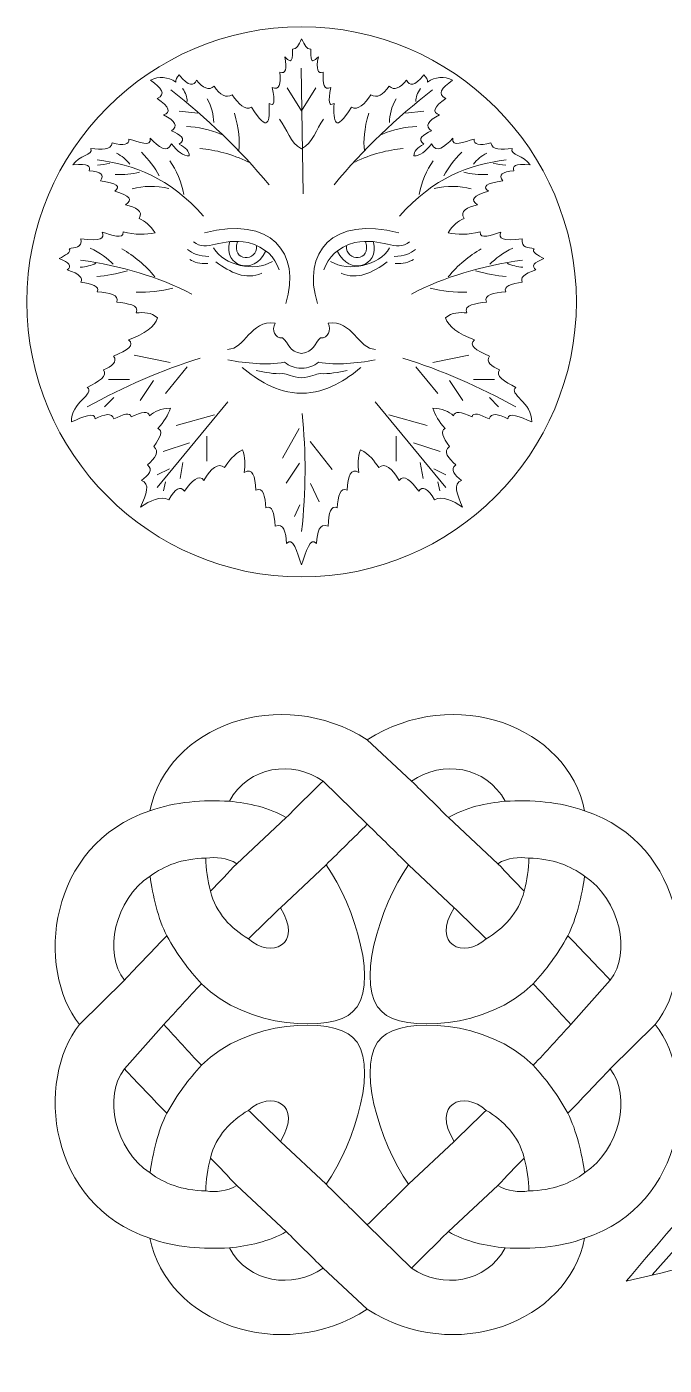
# Model space of a CAD drawing. Header units: centimetres. Extents: x 1.6 to 27.6, y -9.8 to 10.
# Drawn here: x 1.85 to 7.69, y -9.78 to 2.45 of the extents above; entities that cross this region are included whole.
import ezdxf

# ---------------------------------------------------------------- set-up
doc = ezdxf.new("R2010")
doc.units = ezdxf.units.CM
doc.header["$MEASUREMENT"] = 0
doc.layers.add('layer 1', color=7, linetype='Continuous')

msp = doc.modelspace()

# ---------------------------------------------------------------- linework, layer by layer
at = {"layer": 'layer 1', "color": 250, "lineweight": 9}
for points, knots in [([(4.36787, 2.45155), (5.7525, 2.45155), (6.88182, 1.32226), (6.88182, -0.06238), (6.88182, -0.06238), (6.88182, -1.44701), (5.7525, -2.5763), (4.36787, -2.5763), (4.36787, -2.5763), (2.98323, -2.5763), (1.85394, -1.44701), (1.85394, -0.06238), (1.85394, -0.06238), (1.85394, 1.32226), (2.98323, 2.45155), (4.36787, 2.45155)], [0, 0, 0, 0, 0.2, 0.2, 0.2, 0.2, 0.4, 0.4, 0.4, 0.4, 0.6, 0.6, 0.6, 0.6, 1, 1, 1, 1]), ([(4.36787, -2.46657), (4.3269, -2.34917), (4.28871, -2.20299), (4.23008, -2.26988), (4.23008, -2.26988), (4.22383, -2.16579), (4.20797, -2.07889), (4.12487, -2.11252), (4.12487, -2.11252), (4.11957, -1.98996), (4.09831, -1.9153), (4.04199, -1.94609), (4.04199, -1.94609), (4.03358, -1.83997), (4.0177, -1.75107), (3.94954, -1.78268), (3.94954, -1.78268), (3.94399, -1.65214), (3.9179, -1.57526), (3.84433, -1.6223), (3.84433, -1.6223), (3.85285, -1.55271), (3.8539, -1.4831), (3.82838, -1.4135), (3.82838, -1.4135), (3.74645, -1.45783), (3.70185, -1.51638), (3.6626, -1.57692), (3.6626, -1.57692), (3.60468, -1.52544), (3.54092, -1.58497), (3.47449, -1.69493), (3.47449, -1.69493), (3.43098, -1.63099), (3.36507, -1.70177), (3.29596, -1.79176), (3.29596, -1.79176), (3.26089, -1.74132), (3.21307, -1.76756), (3.15249, -1.87044), (3.15249, -1.87044), (3.07708, -1.83185), (2.98673, -1.87835), (2.89425, -1.937), (2.89425, -1.937), (2.94865, -1.8229), (2.98598, -1.71994), (2.90381, -1.69493), (2.90381, -1.69493), (2.96669, -1.64448), (3.01463, -1.59505), (2.95801, -1.55271), (2.95801, -1.55271), (3.02516, -1.49013), (3.0763, -1.42961), (3.01541, -1.38324), (3.01541, -1.38324), (3.07651, -1.30051), (3.1031, -1.23798), (3.05366, -1.21984), (3.05366, -1.21984), (3.11106, -1.1583), (3.14507, -1.09678), (3.16844, -1.03524), (3.16844, -1.03524), (3.08076, -1.03574), (3.02231, -1.064), (2.97715, -1.10485), (2.97715, -1.10485), (2.96757, -1.05945), (2.91125, -1.06249), (2.80818, -1.11393), (2.80818, -1.11393), (2.8041, -1.06428), (2.73283, -1.09261), (2.65196, -1.13208), (2.65196, -1.13208), (2.63284, -1.07307), (2.56694, -1.08619), (2.47979, -1.13208), (2.47979, -1.13208), (2.47908, -1.06193), (2.36778, -1.11422), (2.26301, -1.15931), (2.26301, -1.15931), (2.25517, -0.984), (2.48383, -0.9011), (2.40647, -0.84461), (2.40647, -0.84461), (2.51226, -0.79114), (2.59946, -0.73769), (2.55631, -0.68422), (2.55631, -0.68422), (2.62902, -0.65069), (2.68775, -0.61422), (2.64877, -0.55713), (2.64877, -0.55713), (2.77562, -0.50772), (2.84452, -0.45828), (2.78584, -0.40885), (2.78584, -0.40885), (2.93587, -0.35402), (3.02408, -0.28746), (3.05047, -0.20913), (3.05047, -0.20913), (2.9934, -0.1572), (2.92547, -0.15678), (2.856, -0.16375), (2.856, -0.16375), (2.88873, -0.08668), (2.77307, -0.08006), (2.67746, -0.06389), (2.67746, -0.06389), (2.70329, 0.00421), (2.60965, 0.02074), (2.49893, 0.02992), (2.49893, 0.02992), (2.52655, 0.08126), (2.44557, 0.10167), (2.34908, 0.11768), (2.34908, 0.11768), (2.36716, 0.15499), (2.34271, 0.19232), (2.22475, 0.22965), (2.22475, 0.22965), (2.26829, 0.26393), (2.24387, 0.29822), (2.1514, 0.33253), (2.1514, 0.33253), (2.20095, 0.36278), (2.27028, 0.39305), (2.24069, 0.4233), (2.24069, 0.4233), (2.2933, 0.43478), (2.36241, 0.42749), (2.34908, 0.51408), (2.34908, 0.51408), (2.53216, 0.48803), (2.57072, 0.51848), (2.54355, 0.57461), (2.54355, 0.57461), (2.6304, 0.55059), (2.74031, 0.50152), (2.73483, 0.57762), (2.73483, 0.57762), (2.84652, 0.54819), (2.9412, 0.55104), (3.02816, 0.56856), (3.02816, 0.56856), (2.98546, 0.63541), (2.93656, 0.67878), (2.8815, 0.69867), (2.8815, 0.69867), (2.92539, 0.77048), (2.8498, 0.80108), (2.75717, 0.82577), (2.75717, 0.82577), (2.8293, 0.86713), (2.79638, 0.90847), (2.65832, 0.94983), (2.65832, 0.94983), (2.71986, 0.99284), (2.67627, 1.0241), (2.5276, 1.04363), (2.5276, 1.04363), (2.56778, 1.09738), (2.53378, 1.12763), (2.42559, 1.13443), (2.42559, 1.13443), (2.43616, 1.17467), (2.42654, 1.20755), (2.27575, 1.18889), (2.27575, 1.18889), (2.33101, 1.27894), (2.4651, 1.27656), (2.44153, 1.34019), (2.44153, 1.34019), (2.53893, 1.32642), (2.62548, 1.32295), (2.63601, 1.39163), (2.63601, 1.39163), (2.74267, 1.36166), (2.79368, 1.37275), (2.78904, 1.42492), (2.78904, 1.42492), (2.88025, 1.39978), (2.99782, 1.34649), (2.98352, 1.43401), (2.98352, 1.43401), (3.06231, 1.35059), (3.13643, 1.28927), (3.17799, 1.38257), (3.17799, 1.38257), (3.2322, 1.31003), (3.2864, 1.27272), (3.3406, 1.27061), (3.3406, 1.27061), (3.34069, 1.31276), (3.30987, 1.34908), (3.24814, 1.37952), (3.24814, 1.37952), (3.31786, 1.42724), (3.25722, 1.46465), (3.17799, 1.50057), (3.17799, 1.50057), (3.24009, 1.54312), (3.21567, 1.59154), (3.10467, 1.64583), (3.10467, 1.64583), (3.17828, 1.66692), (3.15914, 1.71737), (3.04728, 1.79714), (3.04728, 1.79714), (3.13143, 1.8328), (3.08806, 1.89268), (2.98671, 1.96356), (2.98671, 1.96356), (3.06322, 2.00152), (3.14437, 1.99545), (3.21625, 1.94539), (3.21625, 1.94539), (3.21452, 1.96759), (3.22514, 1.98978), (3.24814, 2.01198), (3.24814, 2.01198), (3.33605, 1.9034), (3.38147, 1.90781), (3.40754, 1.96356), (3.40754, 1.96356), (3.46687, 1.89253), (3.51999, 1.8626), (3.56695, 1.9091), (3.56695, 1.9091), (3.62221, 1.82419), (3.67747, 1.79796), (3.73273, 1.83041), (3.73273, 1.83041), (3.79223, 1.74073), (3.85177, 1.68772), (3.91128, 1.71542), (3.91128, 1.71542), (4.06525, 1.46981), (4.07805, 1.58501), (4.07067, 1.75173), (4.07067, 1.75173), (4.11735, 1.71801), (4.1269, 1.76643), (4.09937, 1.897), (4.09937, 1.897), (4.16449, 1.86415), (4.1786, 1.92816), (4.16952, 2.03619), (4.16952, 2.03619), (4.22148, 2.01804), (4.23637, 2.06444), (4.21414, 2.17539), (4.21414, 2.17539), (4.24741, 2.15264), (4.29059, 2.08297), (4.28429, 2.24802), (4.28429, 2.24802), (4.32451, 2.24407), (4.33847, 2.28414), (4.36787, 2.34182), (4.36787, 2.34182), (4.39729, 2.28414), (4.41123, 2.24407), (4.45147, 2.24802), (4.45147, 2.24802), (4.44517, 2.08297), (4.48832, 2.15264), (4.52159, 2.17539), (4.52159, 2.17539), (4.49939, 2.06444), (4.51426, 2.01804), (4.56624, 2.03619), (4.56624, 2.03619), (4.55716, 1.92816), (4.57124, 1.86415), (4.63637, 1.897), (4.63637, 1.897), (4.60883, 1.76643), (4.61841, 1.71801), (4.66506, 1.75173), (4.66506, 1.75173), (4.65768, 1.58501), (4.67048, 1.46981), (4.82448, 1.71542), (4.82448, 1.71542), (4.88399, 1.68772), (4.9435, 1.74073), (5.00301, 1.83041), (5.00301, 1.83041), (5.05827, 1.79796), (5.11353, 1.82419), (5.16879, 1.9091), (5.16879, 1.9091), (5.21574, 1.8626), (5.26889, 1.89253), (5.3282, 1.96356), (5.3282, 1.96356), (5.35429, 1.90781), (5.39969, 1.9034), (5.48761, 2.01198), (5.48761, 2.01198), (5.51059, 1.98978), (5.52123, 1.96759), (5.51949, 1.94539), (5.51949, 1.94539), (5.59136, 1.99545), (5.67251, 2.00152), (5.74903, 1.96356), (5.74903, 1.96356), (5.64768, 1.89268), (5.6043, 1.8328), (5.68846, 1.79714), (5.68846, 1.79714), (5.5766, 1.71737), (5.55749, 1.66692), (5.63108, 1.64583), (5.63108, 1.64583), (5.52009, 1.59154), (5.49564, 1.54312), (5.55774, 1.50057), (5.55774, 1.50057), (5.47851, 1.46465), (5.4179, 1.42724), (5.48761, 1.37952), (5.48761, 1.37952), (5.42588, 1.34908), (5.39507, 1.31276), (5.39515, 1.27061), (5.39515, 1.27061), (5.44936, 1.27272), (5.50354, 1.31003), (5.55774, 1.38257), (5.55774, 1.38257), (5.5993, 1.28927), (5.67344, 1.35059), (5.75222, 1.43401), (5.75222, 1.43401), (5.73791, 1.34649), (5.85549, 1.39978), (5.94669, 1.42492), (5.94669, 1.42492), (5.94208, 1.37275), (5.99309, 1.36166), (6.09972, 1.39163), (6.09972, 1.39163), (6.11025, 1.32295), (6.1968, 1.32642), (6.2942, 1.34019), (6.2942, 1.34019), (6.27066, 1.27656), (6.40474, 1.27894), (6.46, 1.18889), (6.46, 1.18889), (6.3092, 1.20755), (6.29959, 1.17467), (6.31014, 1.13443), (6.31014, 1.13443), (6.20195, 1.12763), (6.16795, 1.09738), (6.20813, 1.04363), (6.20813, 1.04363), (6.05946, 1.0241), (6.01589, 0.99284), (6.07741, 0.94983), (6.07741, 0.94983), (5.93938, 0.90847), (5.90643, 0.86713), (5.97859, 0.82577), (5.97859, 0.82577), (5.88593, 0.80108), (5.81035, 0.77048), (5.85424, 0.69867), (5.85424, 0.69867), (5.79917, 0.67878), (5.7503, 0.63541), (5.7076, 0.56856), (5.7076, 0.56856), (5.79453, 0.55104), (5.88922, 0.54819), (6.0009, 0.57762), (6.0009, 0.57762), (5.99542, 0.50152), (6.10535, 0.55059), (6.19218, 0.57461), (6.19218, 0.57461), (6.16504, 0.51848), (6.20357, 0.48803), (6.38666, 0.51408), (6.38666, 0.51408), (6.37334, 0.42749), (6.44243, 0.43478), (6.49506, 0.4233), (6.49506, 0.4233), (6.46548, 0.39305), (6.53479, 0.36278), (6.58433, 0.33253), (6.58433, 0.33253), (6.49189, 0.29822), (6.46744, 0.26393), (6.51101, 0.22965), (6.51101, 0.22965), (6.39304, 0.19232), (6.3686, 0.15499), (6.38666, 0.11768), (6.38666, 0.11768), (6.29016, 0.10167), (6.20919, 0.08126), (6.23682, 0.02992), (6.23682, 0.02992), (6.12611, 0.02074), (6.03246, 0.00421), (6.05829, -0.06389), (6.05829, -0.06389), (5.96268, -0.08006), (5.84701, -0.08668), (5.87974, -0.16375), (5.87974, -0.16375), (5.81026, -0.15678), (5.74234, -0.1572), (5.68526, -0.20913), (5.68526, -0.20913), (5.71165, -0.28746), (5.79986, -0.35402), (5.94989, -0.40885), (5.94989, -0.40885), (5.89124, -0.45828), (5.96012, -0.50772), (6.08699, -0.55713), (6.08699, -0.55713), (6.04798, -0.61422), (6.10673, -0.65069), (6.17943, -0.68422), (6.17943, -0.68422), (6.13629, -0.73769), (6.22347, -0.79114), (6.32928, -0.84461), (6.32928, -0.84461), (6.25191, -0.9011), (6.48056, -0.984), (6.47275, -1.15931), (6.47275, -1.15931), (6.36795, -1.11422), (6.25665, -1.06193), (6.25594, -1.13208), (6.25594, -1.13208), (6.16879, -1.08619), (6.10292, -1.07307), (6.0838, -1.13208), (6.0838, -1.13208), (6.00291, -1.09261), (5.93164, -1.06428), (5.92758, -1.11393), (5.92758, -1.11393), (5.82448, -1.06249), (5.76816, -1.05945), (5.7586, -1.10485), (5.7586, -1.10485), (5.71345, -1.064), (5.65499, -1.03574), (5.5673, -1.03524), (5.5673, -1.03524), (5.59069, -1.09678), (5.6247, -1.1583), (5.68209, -1.21984), (5.68209, -1.21984), (5.63266, -1.23798), (5.65922, -1.30051), (5.72035, -1.38324), (5.72035, -1.38324), (5.65946, -1.42961), (5.7106, -1.49013), (5.77772, -1.55271), (5.77772, -1.55271), (5.72111, -1.59505), (5.76905, -1.64448), (5.83193, -1.69493), (5.83193, -1.69493), (5.74976, -1.71994), (5.78709, -1.8229), (5.84148, -1.937), (5.84148, -1.937), (5.749, -1.87835), (5.65866, -1.83185), (5.58325, -1.87044), (5.58325, -1.87044), (5.52268, -1.76756), (5.47486, -1.74132), (5.43977, -1.79176), (5.43977, -1.79176), (5.37067, -1.70177), (5.30475, -1.63099), (5.26125, -1.69493), (5.26125, -1.69493), (5.19483, -1.58497), (5.13107, -1.52544), (5.07316, -1.57692), (5.07316, -1.57692), (5.03389, -1.51638), (4.98929, -1.45783), (4.90736, -1.4135), (4.90736, -1.4135), (4.88183, -1.4831), (4.88291, -1.55271), (4.89143, -1.6223), (4.89143, -1.6223), (4.81786, -1.57526), (4.79174, -1.65214), (4.78622, -1.78268), (4.78622, -1.78268), (4.71806, -1.75107), (4.70217, -1.83997), (4.69376, -1.94609), (4.69376, -1.94609), (4.63742, -1.9153), (4.61617, -1.98996), (4.61086, -2.11252), (4.61086, -2.11252), (4.52779, -2.07889), (4.51193, -2.16579), (4.50565, -2.26988), (4.50565, -2.26988), (4.44704, -2.20299), (4.40883, -2.34917), (4.36787, -2.46657)], [0, 0, 0, 0, 0.0075188, 0.0075188, 0.0075188, 0.0075188, 0.01503759, 0.01503759, 0.01503759, 0.01503759, 0.02255639, 0.02255639, 0.02255639, 0.02255639, 0.03007519, 0.03007519, 0.03007519, 0.03007519, 0.03759398, 0.03759398, 0.03759398, 0.03759398, 0.04511278, 0.04511278, 0.04511278, 0.04511278, 0.05263158, 0.05263158, 0.05263158, 0.05263158, 0.06015038, 0.06015038, 0.06015038, 0.06015038, 0.06766917, 0.06766917, 0.06766917, 0.06766917, 0.07518797, 0.07518797, 0.07518797, 0.07518797, 0.08270677, 0.08270677, 0.08270677, 0.08270677, 0.09022556, 0.09022556, 0.09022556, 0.09022556, 0.09774436, 0.09774436, 0.09774436, 0.09774436, 0.10526316, 0.10526316, 0.10526316, 0.10526316, 0.11278195, 0.11278195, 0.11278195, 0.11278195, 0.12030075, 0.12030075, 0.12030075, 0.12030075, 0.12781955, 0.12781955, 0.12781955, 0.12781955, 0.13533835, 0.13533835, 0.13533835, 0.13533835, 0.14285714, 0.14285714, 0.14285714, 0.14285714, 0.15037594, 0.15037594, 0.15037594, 0.15037594, 0.15789474, 0.15789474, 0.15789474, 0.15789474, 0.16541353, 0.16541353, 0.16541353, 0.16541353, 0.17293233, 0.17293233, 0.17293233, 0.17293233, 0.18045113, 0.18045113, 0.18045113, 0.18045113, 0.18796992, 0.18796992, 0.18796992, 0.18796992, 0.19548872, 0.19548872, 0.19548872, 0.19548872, 0.20300752, 0.20300752, 0.20300752, 0.20300752, 0.21052632, 0.21052632, 0.21052632, 0.21052632, 0.21804511, 0.21804511, 0.21804511, 0.21804511, 0.22556391, 0.22556391, 0.22556391, 0.22556391, 0.23308271, 0.23308271, 0.23308271, 0.23308271, 0.2406015, 0.2406015, 0.2406015, 0.2406015, 0.2481203, 0.2481203, 0.2481203, 0.2481203, 0.2556391, 0.2556391, 0.2556391, 0.2556391, 0.26315789, 0.26315789, 0.26315789, 0.26315789, 0.27067669, 0.27067669, 0.27067669, 0.27067669, 0.27819549, 0.27819549, 0.27819549, 0.27819549, 0.28571429, 0.28571429, 0.28571429, 0.28571429, 0.29323308, 0.29323308, 0.29323308, 0.29323308, 0.30075188, 0.30075188, 0.30075188, 0.30075188, 0.30827068, 0.30827068, 0.30827068, 0.30827068, 0.31578947, 0.31578947, 0.31578947, 0.31578947, 0.32330827, 0.32330827, 0.32330827, 0.32330827, 0.33082707, 0.33082707, 0.33082707, 0.33082707, 0.33834586, 0.33834586, 0.33834586, 0.33834586, 0.34586466, 0.34586466, 0.34586466, 0.34586466, 0.35338346, 0.35338346, 0.35338346, 0.35338346, 0.36090226, 0.36090226, 0.36090226, 0.36090226, 0.36842105, 0.36842105, 0.36842105, 0.36842105, 0.37593985, 0.37593985, 0.37593985, 0.37593985, 0.38345865, 0.38345865, 0.38345865, 0.38345865, 0.39097744, 0.39097744, 0.39097744, 0.39097744, 0.39849624, 0.39849624, 0.39849624, 0.39849624, 0.40601504, 0.40601504, 0.40601504, 0.40601504, 0.41353383, 0.41353383, 0.41353383, 0.41353383, 0.42105263, 0.42105263, 0.42105263, 0.42105263, 0.42857143, 0.42857143, 0.42857143, 0.42857143, 0.43609023, 0.43609023, 0.43609023, 0.43609023, 0.44360902, 0.44360902, 0.44360902, 0.44360902, 0.45112782, 0.45112782, 0.45112782, 0.45112782, 0.45864662, 0.45864662, 0.45864662, 0.45864662, 0.46616541, 0.46616541, 0.46616541, 0.46616541, 0.47368421, 0.47368421, 0.47368421, 0.47368421, 0.48120301, 0.48120301, 0.48120301, 0.48120301, 0.4887218, 0.4887218, 0.4887218, 0.4887218, 0.4962406, 0.4962406, 0.4962406, 0.4962406, 0.5037594, 0.5037594, 0.5037594, 0.5037594, 0.5112782, 0.5112782, 0.5112782, 0.5112782, 0.51879699, 0.51879699, 0.51879699, 0.51879699, 0.52631579, 0.52631579, 0.52631579, 0.52631579, 0.53383459, 0.53383459, 0.53383459, 0.53383459, 0.54135338, 0.54135338, 0.54135338, 0.54135338, 0.54887218, 0.54887218, 0.54887218, 0.54887218, 0.55639098, 0.55639098, 0.55639098, 0.55639098, 0.56390977, 0.56390977, 0.56390977, 0.56390977, 0.57142857, 0.57142857, 0.57142857, 0.57142857, 0.57894737, 0.57894737, 0.57894737, 0.57894737, 0.58646617, 0.58646617, 0.58646617, 0.58646617, 0.59398496, 0.59398496, 0.59398496, 0.59398496, 0.60150376, 0.60150376, 0.60150376, 0.60150376, 0.60902256, 0.60902256, 0.60902256, 0.60902256, 0.61654135, 0.61654135, 0.61654135, 0.61654135, 0.62406015, 0.62406015, 0.62406015, 0.62406015, 0.63157895, 0.63157895, 0.63157895, 0.63157895, 0.63909774, 0.63909774, 0.63909774, 0.63909774, 0.64661654, 0.64661654, 0.64661654, 0.64661654, 0.65413534, 0.65413534, 0.65413534, 0.65413534, 0.66165414, 0.66165414, 0.66165414, 0.66165414, 0.66917293, 0.66917293, 0.66917293, 0.66917293, 0.67669173, 0.67669173, 0.67669173, 0.67669173, 0.68421053, 0.68421053, 0.68421053, 0.68421053, 0.69172932, 0.69172932, 0.69172932, 0.69172932, 0.69924812, 0.69924812, 0.69924812, 0.69924812, 0.70676692, 0.70676692, 0.70676692, 0.70676692, 0.71428571, 0.71428571, 0.71428571, 0.71428571, 0.72180451, 0.72180451, 0.72180451, 0.72180451, 0.72932331, 0.72932331, 0.72932331, 0.72932331, 0.73684211, 0.73684211, 0.73684211, 0.73684211, 0.7443609, 0.7443609, 0.7443609, 0.7443609, 0.7518797, 0.7518797, 0.7518797, 0.7518797, 0.7593985, 0.7593985, 0.7593985, 0.7593985, 0.76691729, 0.76691729, 0.76691729, 0.76691729, 0.77443609, 0.77443609, 0.77443609, 0.77443609, 0.78195489, 0.78195489, 0.78195489, 0.78195489, 0.78947368, 0.78947368, 0.78947368, 0.78947368, 0.79699248, 0.79699248, 0.79699248, 0.79699248, 0.80451128, 0.80451128, 0.80451128, 0.80451128, 0.81203008, 0.81203008, 0.81203008, 0.81203008, 0.81954887, 0.81954887, 0.81954887, 0.81954887, 0.82706767, 0.82706767, 0.82706767, 0.82706767, 0.83458647, 0.83458647, 0.83458647, 0.83458647, 0.84210526, 0.84210526, 0.84210526, 0.84210526, 0.84962406, 0.84962406, 0.84962406, 0.84962406, 0.85714286, 0.85714286, 0.85714286, 0.85714286, 0.86466165, 0.86466165, 0.86466165, 0.86466165, 0.87218045, 0.87218045, 0.87218045, 0.87218045, 0.87969925, 0.87969925, 0.87969925, 0.87969925, 0.88721805, 0.88721805, 0.88721805, 0.88721805, 0.89473684, 0.89473684, 0.89473684, 0.89473684, 0.90225564, 0.90225564, 0.90225564, 0.90225564, 0.90977444, 0.90977444, 0.90977444, 0.90977444, 0.91729323, 0.91729323, 0.91729323, 0.91729323, 0.92481203, 0.92481203, 0.92481203, 0.92481203, 0.93233083, 0.93233083, 0.93233083, 0.93233083, 0.93984962, 0.93984962, 0.93984962, 0.93984962, 0.94736842, 0.94736842, 0.94736842, 0.94736842, 0.95488722, 0.95488722, 0.95488722, 0.95488722, 0.96240602, 0.96240602, 0.96240602, 0.96240602, 0.96992481, 0.96992481, 0.96992481, 0.96992481, 0.97744361, 0.97744361, 0.97744361, 0.97744361, 0.98496241, 0.98496241, 0.98496241, 0.98496241, 1, 1, 1, 1]), ([(4.23653, 1.89326), (4.23653, 1.89326), (4.36787, 1.68442), (4.36787, 1.68442), (4.36787, 1.68442), (4.36787, 1.68442), (4.49922, 1.89326), (4.49922, 1.89326)], [0, 0, 0, 0, 0.33333333, 0.33333333, 0.33333333, 0.33333333, 1, 1, 1, 1]), ([(4.16706, 1.60747), (4.23399, 1.51711), (4.26232, 1.3901), (4.36787, 1.33635), (4.36787, 1.33635), (4.47341, 1.3901), (4.50176, 1.51711), (4.5687, 1.60747)], [0, 0, 0, 0, 0.33333333, 0.33333333, 0.33333333, 0.33333333, 1, 1, 1, 1]), ([(3.37993, 0.48754), (3.49984, 0.38462), (3.63209, 0.52962), (3.88012, 0.48051), (3.88012, 0.48051), (4.04264, 0.43316), (4.1217, 0.34701), (4.16347, 0.23027)], [0, 0, 0, 0, 0.33333333, 0.33333333, 0.33333333, 0.33333333, 1, 1, 1, 1]), ([(5.35582, 0.48754), (5.23589, 0.38462), (5.10366, 0.52962), (4.85562, 0.48051), (4.85562, 0.48051), (4.69309, 0.43316), (4.61405, 0.34701), (4.57226, 0.23027)], [0, 0, 0, 0, 0.33333333, 0.33333333, 0.33333333, 0.33333333, 1, 1, 1, 1]), ([(3.69186, -0.49637), (3.85218, -0.49387), (3.89684, -0.22697), (4.1255, -0.25691), (4.1255, -0.25691), (4.09307, -0.32092), (4.12373, -0.39575), (4.19381, -0.39159), (4.19381, -0.39159), (4.25184, -0.439), (4.25203, -0.52131), (4.36787, -0.53378)], [0, 0, 0, 0, 0.25, 0.25, 0.25, 0.25, 0.5, 0.5, 0.5, 0.5, 1, 1, 1, 1]), ([(5.04388, -0.49637), (4.88358, -0.49387), (4.83889, -0.22697), (4.61025, -0.25691), (4.61025, -0.25691), (4.64267, -0.32092), (4.612, -0.39575), (4.54192, -0.39159), (4.54192, -0.39159), (4.4839, -0.439), (4.48371, -0.52131), (4.36787, -0.53378)], [0, 0, 0, 0, 0.25, 0.25, 0.25, 0.25, 0.5, 0.5, 0.5, 0.5, 1, 1, 1, 1]), ([(3.69449, -0.59364), (3.86707, -0.62283), (4.03964, -0.64452), (4.21222, -0.6136), (4.21222, -0.6136), (4.25621, -0.65061), (4.30196, -0.66724), (4.36787, -0.66847)], [0, 0, 0, 0, 0.33333333, 0.33333333, 0.33333333, 0.33333333, 1, 1, 1, 1]), ([(5.04125, -0.59364), (4.86867, -0.62283), (4.69611, -0.64452), (4.52354, -0.6136), (4.52354, -0.6136), (4.47954, -0.65061), (4.43378, -0.66724), (4.36787, -0.66847)], [0, 0, 0, 0, 0.33333333, 0.33333333, 0.33333333, 0.33333333, 1, 1, 1, 1]), ([(3.95204, -0.69093), (4.03351, -0.70645), (4.11497, -0.72322), (4.19644, -0.71835), (4.19644, -0.71835), (4.23649, -0.71961), (4.27917, -0.75079), (4.36787, -0.7558)], [0, 0, 0, 0, 0.33333333, 0.33333333, 0.33333333, 0.33333333, 1, 1, 1, 1]), ([(4.7837, -0.69093), (4.70224, -0.70645), (4.62076, -0.72322), (4.53929, -0.71835), (4.53929, -0.71835), (4.49926, -0.71961), (4.45658, -0.75079), (4.36787, -0.7558)], [0, 0, 0, 0, 0.33333333, 0.33333333, 0.33333333, 0.33333333, 1, 1, 1, 1]), ([(7.60098, -6.66648), (8.01045, -6.15702), (7.8929, -5.02111), (6.95748, -4.71322), (6.95748, -4.71322), (6.80424, -3.94138), (5.76741, -3.55309), (4.96937, -4.06476), (4.96937, -4.06476), (4.17132, -3.55309), (3.1345, -3.94138), (2.98126, -4.71322), (2.98126, -4.71322), (2.04583, -5.02111), (1.92828, -6.15702), (2.33775, -6.66648), (2.33775, -6.66648), (1.92828, -7.17594), (2.04583, -8.31186), (2.98126, -8.61974), (2.98126, -8.61974), (3.1345, -9.39159), (4.17132, -9.77987), (4.96937, -9.26821), (4.96937, -9.26821), (5.76741, -9.77987), (6.80424, -9.39159), (6.95748, -8.61974), (6.95748, -8.61974), (7.8929, -8.31186), (8.01045, -7.17594), (7.60098, -6.66648)], [0, 0, 0, 0, 0.11111111, 0.11111111, 0.11111111, 0.11111111, 0.22222222, 0.22222222, 0.22222222, 0.22222222, 0.33333333, 0.33333333, 0.33333333, 0.33333333, 0.44444444, 0.44444444, 0.44444444, 0.44444444, 0.55555556, 0.55555556, 0.55555556, 0.55555556, 0.66666667, 0.66666667, 0.66666667, 0.66666667, 0.77777778, 0.77777778, 0.77777778, 0.77777778, 1, 1, 1, 1]), ([(4.56473, -4.44121), (4.45673, -4.54695), (4.33554, -4.66918), (4.22754, -4.77494), (4.22754, -4.77494), (4.07452, -4.68324), (3.88103, -4.64161), (3.70778, -4.62643), (3.70778, -4.62643), (3.88202, -4.30101), (4.2845, -4.24862), (4.56473, -4.44121)], [0, 0, 0, 0, 0.25, 0.25, 0.25, 0.25, 0.5, 0.5, 0.5, 0.5, 1, 1, 1, 1]), ([(5.37401, -4.44121), (5.48201, -4.54695), (5.6032, -4.66918), (5.7112, -4.77494), (5.7112, -4.77494), (5.8642, -4.68324), (6.05771, -4.64161), (6.23096, -4.62643), (6.23096, -4.62643), (6.05671, -4.30101), (5.65423, -4.24862), (5.37401, -4.44121)], [0, 0, 0, 0, 0.25, 0.25, 0.25, 0.25, 0.5, 0.5, 0.5, 0.5, 1, 1, 1, 1]), ([(13.2964, -8.46996), (13.21381, -8.43359), (13.17905, -8.32836), (13.3135, -8.29713), (13.3135, -8.29713), (13.42733, -8.33546), (13.51144, -8.29324), (13.52555, -8.23086), (13.52555, -8.23086), (13.79724, -8.34352), (14.06892, -8.45617), (14.34062, -8.56882), (14.34062, -8.56882), (14.46529, -8.60521), (14.58516, -8.56006), (14.55929, -8.43629), (14.55929, -8.43629), (14.66312, -8.46721), (14.76693, -8.49815), (14.87075, -8.52906), (14.87075, -8.52906), (15.06429, -8.54746), (15.08416, -8.25966), (14.7846, -8.23749), (14.7846, -8.23749), (14.82169, -8.08923), (14.71783, -8.00808), (14.55929, -8.00556), (14.55929, -8.00556), (14.58895, -7.92355), (14.53948, -7.80368), (14.39364, -7.78688), (14.39364, -7.78688), (13.81051, -7.22805), (13.22735, -6.6692), (12.64422, -6.11037), (12.64422, -6.11037), (12.41921, -5.92263), (12.21203, -5.80266), (12.02445, -5.7571), (12.02445, -5.7571), (12.12281, -5.46036), (11.83376, -5.30909), (11.56902, -5.32532), (11.56902, -5.32532), (11.69608, -4.76263), (10.83228, -4.81314), (10.68334, -5.33075), (10.68334, -5.33075), (10.35149, -5.67837), (10.08587, -6.10921), (9.83667, -6.58673), (9.83667, -6.58673), (9.55803, -6.38815), (9.25467, -6.77793), (8.81404, -7.28327), (8.81404, -7.28327), (8.32147, -7.85977), (7.82891, -8.43629), (7.33632, -9.0128), (7.33632, -9.0128), (8.04095, -8.84493), (8.74559, -8.67706), (9.4502, -8.50919), (9.4502, -8.50919), (9.73294, -8.45938), (10.01568, -8.38574), (10.2984, -8.27725), (10.2984, -8.27725), (10.18215, -8.54293), (9.92833, -8.67655), (9.70201, -8.6616), (9.70201, -8.6616), (9.44839, -8.60456), (9.19045, -8.62914), (9.11497, -8.75298), (9.11497, -8.75298), (8.98773, -8.73587), (8.86755, -8.86691), (8.84057, -8.97967), (8.84057, -8.97967), (8.898, -8.98589), (8.9583, -8.91445), (9.01285, -8.94654), (9.01285, -8.94654), (9.03426, -9.00731), (9.10937, -9.00289), (9.23816, -8.93328), (9.23816, -8.93328), (9.32154, -9.01628), (9.45209, -8.96454), (9.58937, -8.89351), (9.58937, -8.89351), (9.76873, -8.83446), (9.92798, -8.99112), (10.09299, -8.88028), (10.09299, -8.88028), (10.24349, -8.9976), (10.35713, -8.81771), (10.52279, -8.69292), (10.52279, -8.69292), (10.62217, -8.60254), (10.80895, -8.6797), (10.8948, -8.57545), (10.8948, -8.57545), (10.82715, -8.6713), (10.78826, -8.77867), (10.7954, -8.88028), (10.7954, -8.88028), (10.86065, -8.84271), (10.89992, -8.78217), (10.94781, -8.76762), (10.94781, -8.76762), (11.00104, -8.88296), (11.15781, -8.83205), (11.27915, -8.78749), (11.27915, -8.78749), (11.33845, -8.82632), (11.42458, -8.81526), (11.53758, -8.75436), (11.53758, -8.75436), (11.65178, -8.86793), (11.77171, -8.6881), (11.88878, -8.65497), (11.88878, -8.65497), (12.23536, -8.54948), (12.39788, -8.91566), (12.90265, -8.58871), (12.90265, -8.58871), (12.94337, -8.6816), (13.05789, -8.69656), (13.17435, -8.63508), (13.17435, -8.63508), (13.46496, -8.69915), (13.42813, -8.49162), (13.2964, -8.46996)], [0, 0, 0, 0, 0.02857143, 0.02857143, 0.02857143, 0.02857143, 0.05714286, 0.05714286, 0.05714286, 0.05714286, 0.08571429, 0.08571429, 0.08571429, 0.08571429, 0.11428571, 0.11428571, 0.11428571, 0.11428571, 0.14285714, 0.14285714, 0.14285714, 0.14285714, 0.17142857, 0.17142857, 0.17142857, 0.17142857, 0.2, 0.2, 0.2, 0.2, 0.22857143, 0.22857143, 0.22857143, 0.22857143, 0.25714286, 0.25714286, 0.25714286, 0.25714286, 0.28571429, 0.28571429, 0.28571429, 0.28571429, 0.31428571, 0.31428571, 0.31428571, 0.31428571, 0.34285714, 0.34285714, 0.34285714, 0.34285714, 0.37142857, 0.37142857, 0.37142857, 0.37142857, 0.4, 0.4, 0.4, 0.4, 0.42857143, 0.42857143, 0.42857143, 0.42857143, 0.45714286, 0.45714286, 0.45714286, 0.45714286, 0.48571429, 0.48571429, 0.48571429, 0.48571429, 0.51428571, 0.51428571, 0.51428571, 0.51428571, 0.54285714, 0.54285714, 0.54285714, 0.54285714, 0.57142857, 0.57142857, 0.57142857, 0.57142857, 0.6, 0.6, 0.6, 0.6, 0.62857143, 0.62857143, 0.62857143, 0.62857143, 0.65714286, 0.65714286, 0.65714286, 0.65714286, 0.68571429, 0.68571429, 0.68571429, 0.68571429, 0.71428571, 0.71428571, 0.71428571, 0.71428571, 0.74285714, 0.74285714, 0.74285714, 0.74285714, 0.77142857, 0.77142857, 0.77142857, 0.77142857, 0.8, 0.8, 0.8, 0.8, 0.82857143, 0.82857143, 0.82857143, 0.82857143, 0.85714286, 0.85714286, 0.85714286, 0.85714286, 0.88571429, 0.88571429, 0.88571429, 0.88571429, 0.91428571, 0.91428571, 0.91428571, 0.91428571, 0.94285714, 0.94285714, 0.94285714, 0.94285714, 1, 1, 1, 1]), ([(6.83174, -6.66648), (6.71698, -6.54223), (6.60222, -6.41798), (6.48747, -6.29373), (6.48747, -6.29373), (6.06896, -6.71198), (5.29044, -6.73673), (5.10368, -6.55023), (5.10368, -6.55023), (4.8505, -6.33534), (5.08002, -5.58607), (5.34669, -5.20695), (5.34669, -5.20695), (5.22091, -5.0832), (5.09514, -4.95944), (4.96937, -4.83569), (4.96937, -4.83569), (4.8436, -4.95944), (4.71781, -5.0832), (4.59205, -5.20695), (4.59205, -5.20695), (4.85872, -5.58607), (5.08824, -6.33534), (4.83505, -6.55023), (4.83505, -6.55023), (4.6483, -6.73673), (3.86978, -6.71198), (3.45127, -6.29373), (3.45127, -6.29373), (3.33651, -6.41798), (3.22176, -6.54223), (3.107, -6.66648), (3.107, -6.66648), (3.22176, -6.79073), (3.33651, -6.91498), (3.45127, -7.03924), (3.45127, -7.03924), (3.86978, -6.62098), (4.6483, -6.59623), (4.83505, -6.78273), (4.83505, -6.78273), (5.08824, -6.99762), (4.85872, -7.74689), (4.59205, -8.12601), (4.59205, -8.12601), (4.71781, -8.24977), (4.8436, -8.37352), (4.96937, -8.49727), (4.96937, -8.49727), (5.09514, -8.37352), (5.22091, -8.24977), (5.34669, -8.12601), (5.34669, -8.12601), (5.08002, -7.74689), (4.8505, -6.99762), (5.10368, -6.78273), (5.10368, -6.78273), (5.29044, -6.59623), (6.06896, -6.62098), (6.48747, -7.03924), (6.48747, -7.03924), (6.60222, -6.91498), (6.71698, -6.79073), (6.83174, -6.66648)], [0, 0, 0, 0, 0.05882353, 0.05882353, 0.05882353, 0.05882353, 0.11764706, 0.11764706, 0.11764706, 0.11764706, 0.17647059, 0.17647059, 0.17647059, 0.17647059, 0.23529412, 0.23529412, 0.23529412, 0.23529412, 0.29411765, 0.29411765, 0.29411765, 0.29411765, 0.35294118, 0.35294118, 0.35294118, 0.35294118, 0.41176471, 0.41176471, 0.41176471, 0.41176471, 0.47058824, 0.47058824, 0.47058824, 0.47058824, 0.52941176, 0.52941176, 0.52941176, 0.52941176, 0.58823529, 0.58823529, 0.58823529, 0.58823529, 0.64705882, 0.64705882, 0.64705882, 0.64705882, 0.70588235, 0.70588235, 0.70588235, 0.70588235, 0.76470588, 0.76470588, 0.76470588, 0.76470588, 0.82352941, 0.82352941, 0.82352941, 0.82352941, 0.88235294, 0.88235294, 0.88235294, 0.88235294, 1, 1, 1, 1]), ([(3.53482, -5.4462), (3.50802, -5.35024), (3.49249, -5.24156), (3.49249, -5.14558), (3.49249, -5.14558), (3.58704, -5.13287), (3.6816, -5.14134), (3.77617, -5.19639), (3.77617, -5.19639), (3.69713, -5.27543), (3.61386, -5.36716), (3.53482, -5.4462)], [0, 0, 0, 0, 0.25, 0.25, 0.25, 0.25, 0.5, 0.5, 0.5, 0.5, 1, 1, 1, 1]), ([(6.40392, -5.4462), (6.43073, -5.35024), (6.44625, -5.24156), (6.44625, -5.14558), (6.44625, -5.14558), (6.35169, -5.13287), (6.25714, -5.14134), (6.16258, -5.19639), (6.16258, -5.19639), (6.24161, -5.27543), (6.32488, -5.36716), (6.40392, -5.4462)], [0, 0, 0, 0, 0.25, 0.25, 0.25, 0.25, 0.5, 0.5, 0.5, 0.5, 1, 1, 1, 1]), ([(2.74668, -6.26025), (2.85227, -6.15208), (3.02967, -5.96363), (3.13525, -5.85546), (3.13525, -5.85546), (3.05673, -5.70261), (3.00632, -5.48376), (2.98169, -5.31053), (2.98169, -5.31053), (2.65653, -5.52341), (2.55365, -6.01422), (2.74668, -6.26025)], [0, 0, 0, 0, 0.25, 0.25, 0.25, 0.25, 0.5, 0.5, 0.5, 0.5, 1, 1, 1, 1]), ([(7.19204, -6.26025), (7.08647, -6.15208), (6.90906, -5.96363), (6.80348, -5.85546), (6.80348, -5.85546), (6.88201, -5.70261), (6.93242, -5.48376), (6.95706, -5.31053), (6.95706, -5.31053), (7.28221, -5.52341), (7.38507, -6.01422), (7.19204, -6.26025)], [0, 0, 0, 0, 0.25, 0.25, 0.25, 0.25, 0.5, 0.5, 0.5, 0.5, 1, 1, 1, 1]), ([(4.17416, -5.59863), (4.38799, -5.94234), (4.08739, -6.06937), (3.88201, -5.8823), (3.88201, -5.8823), (3.97939, -5.78774), (4.07677, -5.69318), (4.17416, -5.59863)], [0, 0, 0, 0, 0.33333333, 0.33333333, 0.33333333, 0.33333333, 1, 1, 1, 1]), ([(5.76457, -5.59863), (5.55073, -5.94234), (5.85135, -6.06937), (6.05671, -5.8823), (6.05671, -5.8823), (5.95933, -5.78774), (5.86195, -5.69318), (5.76457, -5.59863)], [0, 0, 0, 0, 0.33333333, 0.33333333, 0.33333333, 0.33333333, 1, 1, 1, 1]), ([(2.74668, -7.07271), (2.85227, -7.18088), (3.02967, -7.36933), (3.13525, -7.4775), (3.13525, -7.4775), (3.05673, -7.63036), (3.00632, -7.8492), (2.98169, -8.02243), (2.98169, -8.02243), (2.65653, -7.80955), (2.55365, -7.31875), (2.74668, -7.07271)], [0, 0, 0, 0, 0.25, 0.25, 0.25, 0.25, 0.5, 0.5, 0.5, 0.5, 1, 1, 1, 1]), ([(7.19204, -7.07271), (7.08647, -7.18088), (6.90906, -7.36933), (6.80348, -7.4775), (6.80348, -7.4775), (6.88201, -7.63036), (6.93242, -7.8492), (6.95706, -8.02243), (6.95706, -8.02243), (7.28221, -7.80955), (7.38507, -7.31875), (7.19204, -7.07271)], [0, 0, 0, 0, 0.25, 0.25, 0.25, 0.25, 0.5, 0.5, 0.5, 0.5, 1, 1, 1, 1]), ([(4.17416, -7.73434), (4.38799, -7.39064), (4.08739, -7.26359), (3.88201, -7.45066), (3.88201, -7.45066), (3.97939, -7.54522), (4.07677, -7.63978), (4.17416, -7.73434)], [0, 0, 0, 0, 0.33333333, 0.33333333, 0.33333333, 0.33333333, 1, 1, 1, 1]), ([(5.76457, -7.73434), (5.55073, -7.39064), (5.85135, -7.26359), (6.05671, -7.45066), (6.05671, -7.45066), (5.95933, -7.54522), (5.86195, -7.63978), (5.76457, -7.73434)], [0, 0, 0, 0, 0.33333333, 0.33333333, 0.33333333, 0.33333333, 1, 1, 1, 1]), ([(3.53482, -7.88676), (3.50802, -7.98274), (3.49249, -8.0914), (3.49249, -8.18737), (3.49249, -8.18737), (3.58704, -8.20008), (3.6816, -8.19162), (3.77617, -8.13657), (3.77617, -8.13657), (3.69713, -8.05754), (3.61386, -7.9658), (3.53482, -7.88676)], [0, 0, 0, 0, 0.25, 0.25, 0.25, 0.25, 0.5, 0.5, 0.5, 0.5, 1, 1, 1, 1]), ([(6.40392, -7.88676), (6.43073, -7.98274), (6.44625, -8.0914), (6.44625, -8.18737), (6.44625, -8.18737), (6.35169, -8.20008), (6.25714, -8.19162), (6.16258, -8.13657), (6.16258, -8.13657), (6.24161, -8.05754), (6.32488, -7.9658), (6.40392, -7.88676)], [0, 0, 0, 0, 0.25, 0.25, 0.25, 0.25, 0.5, 0.5, 0.5, 0.5, 1, 1, 1, 1]), ([(4.56473, -8.89175), (4.45673, -8.78601), (4.33554, -8.66378), (4.22754, -8.55803), (4.22754, -8.55803), (4.07452, -8.64972), (3.88103, -8.69134), (3.70778, -8.70653), (3.70778, -8.70653), (3.88202, -9.03196), (4.2845, -9.08434), (4.56473, -8.89175)], [0, 0, 0, 0, 0.25, 0.25, 0.25, 0.25, 0.5, 0.5, 0.5, 0.5, 1, 1, 1, 1]), ([(5.37401, -8.89175), (5.48201, -8.78601), (5.6032, -8.66378), (5.7112, -8.55803), (5.7112, -8.55803), (5.8642, -8.64972), (6.05771, -8.69134), (6.23096, -8.70653), (6.23096, -8.70653), (6.05671, -9.03196), (5.65423, -9.08434), (5.37401, -8.89175)], [0, 0, 0, 0, 0.25, 0.25, 0.25, 0.25, 0.5, 0.5, 0.5, 0.5, 1, 1, 1, 1])]:
    msp.add_open_spline(points, degree=3, knots=knots, dxfattribs=at)
for points in [[(4.3643, 2.07462), (4.3643, 2.07462), (4.38106, 0.92403), (4.38106, 0.92403)], [(4.07054, 1.00663), (3.80307, 1.33186), (3.50038, 1.61809), (3.17116, 1.87494)], [(3.3217, 1.76869), (3.32299, 1.80778), (3.30884, 1.84685), (3.27923, 1.88593)], [(4.6652, 1.00663), (4.93267, 1.33186), (5.23536, 1.61809), (5.56458, 1.87494)], [(5.41406, 1.76869), (5.41276, 1.80778), (5.42692, 1.84685), (5.4565, 1.88593)], [(3.56487, 1.57817), (3.56231, 1.64594), (3.54688, 1.71678), (3.50312, 1.79433)], [(5.17086, 1.57817), (5.17342, 1.64594), (5.18888, 1.71678), (5.23263, 1.79433)], [(3.4182, 1.66243), (3.4182, 1.66243), (3.24836, 1.68075), (3.24836, 1.68075)], [(3.79262, 1.3217), (3.80388, 1.40779), (3.79422, 1.51771), (3.75402, 1.66243)], [(4.94313, 1.3217), (4.93186, 1.40779), (4.94151, 1.51771), (4.98173, 1.66243)], [(5.31754, 1.66243), (5.31754, 1.66243), (5.4874, 1.68075), (5.4874, 1.68075)], [(3.63435, 1.46825), (3.52757, 1.51344), (3.42078, 1.53542), (3.31398, 1.54153)], [(5.10138, 1.46825), (5.20819, 1.51344), (5.31497, 1.53542), (5.42176, 1.54153)], [(3.47153, 0.72128), (3.16056, 1.0733), (2.83157, 1.1915), (2.49688, 1.23584)], [(2.79609, 1.19646), (2.76351, 1.23772), (2.72303, 1.27144), (2.67463, 1.29771)], [(3.06568, 1.08961), (3.02568, 1.16179), (2.97435, 1.23397), (2.90275, 1.30614)], [(3.29082, 0.91809), (3.26935, 1.03714), (3.22443, 1.13836), (3.16345, 1.22741)], [(3.8814, 1.21545), (3.72764, 1.28996), (3.58097, 1.32416), (3.4375, 1.34001)], [(4.85434, 1.21545), (5.0081, 1.28996), (5.15479, 1.32416), (5.29825, 1.34001)], [(5.2642, 0.72128), (5.57518, 1.0733), (5.90417, 1.1915), (6.23885, 1.23584)], [(5.44492, 0.91809), (5.46641, 1.03714), (5.51133, 1.13836), (5.5723, 1.22741)], [(5.67007, 1.08961), (5.71006, 1.16179), (5.76141, 1.23397), (5.833, 1.30614)], [(5.93964, 1.19646), (5.97222, 1.23772), (6.01272, 1.27144), (6.06112, 1.29771)], [(2.61538, 1.2049), (2.57687, 1.19553), (2.53838, 1.1899), (2.49986, 1.18802)], [(2.88497, 1.12336), (2.81981, 1.10321), (2.74377, 1.09852), (2.66279, 1.10088)], [(5.85079, 1.12336), (5.91595, 1.10321), (5.99198, 1.09852), (6.07294, 1.10088)], [(6.12035, 1.2049), (6.15887, 1.19553), (6.19738, 1.1899), (6.2359, 1.18802)], [(3.15456, 0.97434), (3.03407, 0.99963), (2.9215, 0.99871), (2.81683, 0.97152)], [(5.5812, 0.97434), (5.70166, 0.99963), (5.81423, 0.99871), (5.9189, 0.97152)], [(3.4785, 0.56705), (4.08605, 0.72934), (4.36787, 0.38414), (4.22262, -0.07611)], [(5.25725, 0.56705), (4.6497, 0.72934), (4.36787, 0.38414), (4.51312, -0.07611)], [(2.64598, 0.28095), (2.5948, 0.33397), (2.52675, 0.38377), (2.43401, 0.42889)], [(3.02626, 0.16558), (2.9395, 0.27358), (2.8356, 0.35443), (2.7239, 0.42298)], [(3.52039, 0.35189), (3.42961, 0.35538), (3.37048, 0.38035), (3.32573, 0.41504)], [(3.56226, 0.4314), (3.66152, 0.26754), (3.93527, 0.20781), (4.10189, 0.30745)], [(3.71011, 0.48286), (3.65121, 0.26057), (3.93391, 0.17298), (4.03781, 0.39866)], [(3.78156, 0.48754), (3.72252, 0.29927), (3.96688, 0.30361), (3.95651, 0.44777)], [(5.17347, 0.4314), (5.07422, 0.26754), (4.80046, 0.20781), (4.63386, 0.30745)], [(5.02564, 0.48286), (5.08455, 0.26057), (4.80184, 0.17298), (4.69793, 0.39866)], [(4.95418, 0.48754), (5.01324, 0.29927), (4.76885, 0.30361), (4.77923, 0.44777)], [(5.21538, 0.35189), (5.30613, 0.35538), (5.36525, 0.38035), (5.41002, 0.41504)], [(5.70949, 0.16558), (5.79623, 0.27358), (5.90013, 0.35443), (6.01184, 0.42298)], [(6.08978, 0.28095), (6.14094, 0.33397), (6.20899, 0.38377), (6.30173, 0.42889)], [(2.487, 0.28985), (2.44337, 0.27011), (2.39557, 0.25828), (2.34362, 0.25433)], [(3.36291, 0.00878), (3.06394, 0.16681), (2.72053, 0.26396), (2.34672, 0.31943)], [(3.51052, 0.28875), (3.43906, 0.28561), (3.38404, 0.29809), (3.34544, 0.32616)], [(3.58445, 0.30277), (3.71626, 0.20725), (3.85671, 0.13242), (4.00579, 0.19987)], [(5.15129, 0.30277), (5.01947, 0.20725), (4.87902, 0.13242), (4.72997, 0.19987)], [(5.22521, 0.28875), (5.29668, 0.28561), (5.3517, 0.29809), (5.3903, 0.32616)], [(5.37285, 0.00878), (5.67182, 0.16681), (6.01523, 0.26396), (6.38901, 0.31943)], [(6.24873, 0.28985), (6.29239, 0.27011), (6.34018, 0.25828), (6.39214, 0.25433)], [(2.77689, 0.22179), (2.67455, 0.19145), (2.58207, 0.17519), (2.49636, 0.16854)], [(5.95884, 0.22179), (6.0612, 0.19145), (6.15366, 0.17519), (6.23939, 0.16854)], [(3.19146, 0.06203), (3.07926, 0.03638), (2.96703, 0.0206), (2.85483, 0.02652)], [(5.54428, 0.06203), (5.6565, 0.03638), (5.7687, 0.0206), (5.88093, 0.02652)], [(3.44037, -0.57612), (3.08616, -0.68696), (2.74249, -0.83776), (2.40753, -1.02173)], [(3.16593, -0.61725), (3.16593, -0.61725), (2.83729, -0.54869), (2.83729, -0.54869)], [(5.29536, -0.57612), (5.64957, -0.68696), (5.99326, -0.83776), (6.32821, -1.02173)], [(5.56982, -0.61725), (5.56982, -0.61725), (5.89845, -0.54869), (5.89845, -0.54869)], [(3.3212, -0.65496), (3.3212, -0.65496), (3.12258, -0.89833), (3.12258, -0.89833)], [(3.82589, -0.661), (3.96261, -0.77564), (4.13016, -0.89117), (4.36787, -0.89797)], [(4.90986, -0.661), (4.77314, -0.77564), (4.60558, -0.89117), (4.36787, -0.89797)], [(5.41453, -0.65496), (5.41453, -0.65496), (5.61315, -0.89833), (5.61315, -0.89833)], [(2.79396, -0.7715), (2.79396, -0.7715), (2.60255, -0.7715), (2.60255, -0.7715)], [(3.01424, -0.78179), (3.01424, -0.78179), (2.89146, -0.96345), (2.89146, -0.96345)], [(5.72149, -0.78179), (5.72149, -0.78179), (5.84429, -0.96345), (5.84429, -0.96345)], [(5.9418, -0.7715), (5.9418, -0.7715), (6.13319, -0.7715), (6.13319, -0.7715)], [(2.6495, -0.93603), (2.6495, -0.93603), (2.56645, -1.02173), (2.56645, -1.02173)], [(3.69318, -0.97718), (3.69318, -0.97718), (3.04674, -1.75869), (3.04674, -1.75869)], [(5.04256, -0.97718), (5.04256, -0.97718), (5.68899, -1.75869), (5.68899, -1.75869)], [(6.08623, -0.93603), (6.08623, -0.93603), (6.16931, -1.02173), (6.16931, -1.02173)], [(3.5704, -1.09372), (3.5704, -1.09372), (3.22009, -1.1931), (3.22009, -1.1931)], [(4.37265, -1.08401), (4.41153, -1.43608), (4.40765, -1.79543), (4.36838, -2.16085)], [(5.16536, -1.09372), (5.16536, -1.09372), (5.51564, -1.1931), (5.51564, -1.1931)], [(4.3458, -1.21951), (4.3458, -1.21951), (4.19349, -1.4913), (4.19349, -1.4913)], [(3.50178, -1.2891), (3.50178, -1.2891), (3.50178, -1.51874), (3.50178, -1.51874)], [(4.44575, -1.33844), (4.44575, -1.33844), (4.64649, -1.59477), (4.64649, -1.59477)], [(5.23397, -1.2891), (5.23397, -1.2891), (5.23397, -1.51874), (5.23397, -1.51874)], [(3.34289, -1.35079), (3.34289, -1.35079), (3.10092, -1.42963), (3.10092, -1.42963)], [(5.39287, -1.35079), (5.39287, -1.35079), (5.63484, -1.42963), (5.63484, -1.42963)], [(3.1587, -1.5873), (3.1587, -1.5873), (3.04674, -1.64215), (3.04674, -1.64215)], [(3.28148, -1.52902), (3.28148, -1.52902), (3.25621, -1.67641), (3.25621, -1.67641)], [(4.34992, -1.53724), (4.34992, -1.53724), (4.22577, -1.71808), (4.22577, -1.71808)], [(5.45425, -1.52902), (5.45425, -1.52902), (5.47955, -1.67641), (5.47955, -1.67641)], [(5.57705, -1.5873), (5.57705, -1.5873), (5.68899, -1.64215), (5.68899, -1.64215)], [(3.12258, -1.70727), (3.12258, -1.70727), (3.10452, -1.78955), (3.10452, -1.78955)], [(5.61315, -1.70727), (5.61315, -1.70727), (5.63121, -1.78955), (5.63121, -1.78955)], [(4.45019, -1.72371), (4.45019, -1.72371), (4.52874, -1.88938), (4.52874, -1.88938)], [(4.35139, -1.91625), (4.35139, -1.91625), (4.30317, -2.02332), (4.30317, -2.02332)], [(5.37401, -4.44121), (5.37401, -4.44121), (4.96937, -4.06476), (4.96937, -4.06476)], [(4.96937, -4.83569), (4.96937, -4.83569), (4.56473, -4.44121), (4.56473, -4.44121)], [(2.98126, -4.71322), (3.20936, -4.62918), (3.47347, -4.61235), (3.70778, -4.62643)], [(6.95748, -4.71322), (6.72937, -4.62918), (6.46526, -4.61235), (6.23096, -4.62643)], [(3.77617, -5.19639), (3.77617, -5.19639), (4.22754, -4.77494), (4.22754, -4.77494)], [(6.16258, -5.19639), (6.16258, -5.19639), (5.7112, -4.77494), (5.7112, -4.77494)], [(2.98169, -5.31053), (3.11379, -5.21514), (3.26992, -5.15059), (3.49249, -5.14558)], [(4.17416, -5.59863), (4.17416, -5.59863), (4.59205, -5.20695), (4.59205, -5.20695)], [(5.76457, -5.59863), (5.76457, -5.59863), (5.34669, -5.20695), (5.34669, -5.20695)], [(6.95706, -5.31053), (6.82494, -5.21514), (6.66881, -5.15059), (6.44625, -5.14558)], [(3.88201, -5.8823), (3.72501, -5.78986), (3.58458, -5.65155), (3.53482, -5.4462)], [(6.05671, -5.8823), (6.21374, -5.78986), (6.35416, -5.65155), (6.40392, -5.4462)], [(3.13525, -5.85546), (3.22788, -6.02696), (3.33604, -6.1674), (3.45127, -6.29373)], [(6.80348, -5.85546), (6.71085, -6.02696), (6.60269, -6.1674), (6.48747, -6.29373)], [(2.74668, -6.26025), (2.74668, -6.26025), (2.33775, -6.66648), (2.33775, -6.66648)], [(7.19204, -6.26025), (7.19204, -6.26025), (6.83174, -6.66648), (6.83174, -6.66648)], [(3.107, -6.66648), (3.107, -6.66648), (2.74668, -7.07271), (2.74668, -7.07271)], [(7.60098, -6.66648), (7.60098, -6.66648), (7.19204, -7.07271), (7.19204, -7.07271)], [(3.13525, -7.4775), (3.22788, -7.30601), (3.33604, -7.16556), (3.45127, -7.03924)], [(6.80348, -7.4775), (6.71085, -7.30601), (6.60269, -7.16556), (6.48747, -7.03924)], [(3.88201, -7.45066), (3.72501, -7.5431), (3.58458, -7.6814), (3.53482, -7.88676)], [(6.05671, -7.45066), (6.21374, -7.5431), (6.35416, -7.6814), (6.40392, -7.88676)], [(4.17416, -7.73434), (4.17416, -7.73434), (4.59205, -8.12601), (4.59205, -8.12601)], [(5.76457, -7.73434), (5.76457, -7.73434), (5.34669, -8.12601), (5.34669, -8.12601)], [(2.98169, -8.02243), (3.11379, -8.11782), (3.26992, -8.18237), (3.49249, -8.18737)], [(6.95706, -8.02243), (6.82494, -8.11782), (6.66881, -8.18237), (6.44625, -8.18737)], [(3.77617, -8.13657), (3.77617, -8.13657), (4.22754, -8.55803), (4.22754, -8.55803)], [(6.16258, -8.13657), (6.16258, -8.13657), (5.7112, -8.55803), (5.7112, -8.55803)], [(8.28948, -8.15463), (8.28948, -8.15463), (7.57515, -8.95378), (7.57515, -8.95378)], [(5.37401, -8.89175), (5.37401, -8.89175), (4.96937, -8.49727), (4.96937, -8.49727)], [(2.98126, -8.61974), (3.20936, -8.70378), (3.47347, -8.72061), (3.70778, -8.70653)], [(6.95748, -8.61974), (6.72937, -8.70378), (6.46526, -8.72061), (6.23096, -8.70653)], [(4.96937, -9.26821), (4.96937, -9.26821), (4.56473, -8.89175), (4.56473, -8.89175)]]:
    msp.add_open_spline(points, degree=3, dxfattribs=at)

doc.saveas('drawing.dxf')
